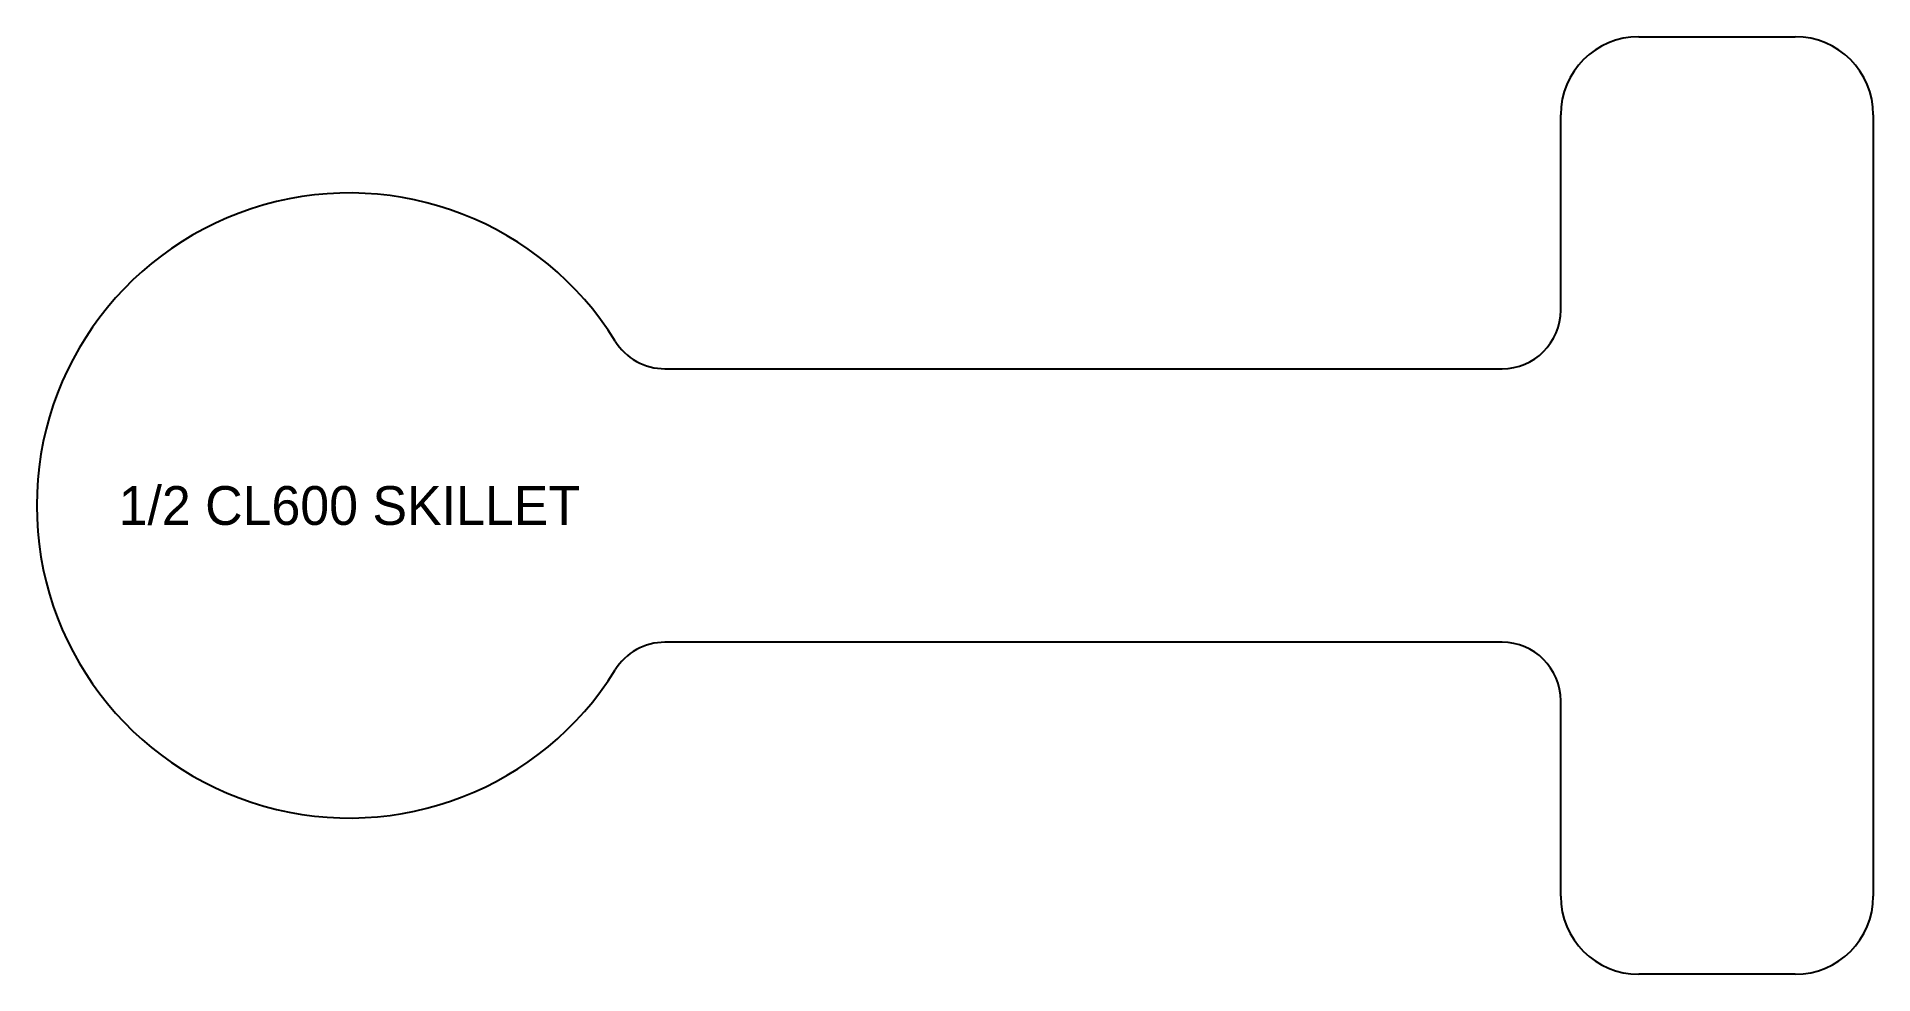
# Model space of a CAD drawing. Header units: inches. Extents: x -1 to 4.88, y -1.5 to 1.5.
import ezdxf
from ezdxf.enums import TextEntityAlignment as Align

# ---------------------------------------------------------------- set-up
doc = ezdxf.new("R2010")
doc.units = ezdxf.units.IN
doc.header["$MEASUREMENT"] = 0
doc.layers.add('CUT', color=7, linetype='CONTINUOUS')
doc.layers.add('ETCH', color=1, linetype='CONTINUOUS')

msp = doc.modelspace()

# ---------------------------------------------------------------- linework, layer by layer
at = {"layer": 'CUT'}
for p, q in [((4.125, 1.5), (4.625, 1.5)), ((3.875, 0.625), (3.875, 1.25)), ((4.875, 1.25), (4.875, -1.25)), ((1.009718, 0.4375), (3.6875, 0.4375)), ((3.6875, -0.4375), (1.009718, -0.4375)), ((3.875, -1.25), (3.875, -0.625)), ((4.625, -1.5), (4.125, -1.5))]:
    msp.add_line(p, q, dxfattribs=at)
for centre, radius, start, end in [((4.125, 1.25), 0.25, 90, 180), ((4.625, 1.25), 0.25, 0, 90), ((0, 0), 1, 31.756864, 328.243136), ((3.6875, 0.625), 0.1875, 270, 0), ((1.009718, 0.625), 0.1875, 211.756864, 270), ((1.009718, -0.625), 0.1875, 90, 148.243136), ((3.6875, -0.625), 0.1875, 0, 90), ((4.125, -1.25), 0.25, 180, 270), ((4.625, -1.25), 0.25, 270, 0)]:
    msp.add_arc(centre, radius, start, end, dxfattribs=at)

# ---------------------------------------------------------------- texts
at = {"layer": 'ETCH'}
msp.add_text('1/2 CL600 SKILLET', height=0.12411, dxfattribs=at).set_placement((0, 0), align=Align.MIDDLE_CENTER)

doc.saveas('drawing.dxf')
